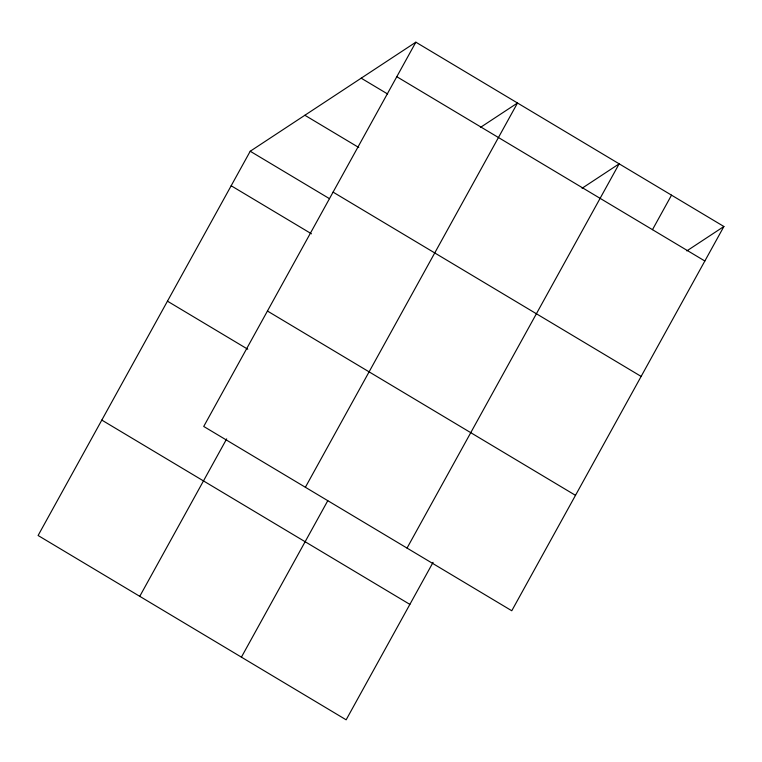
<?xml version="1.0" encoding="UTF-8"?>
<svg xmlns="http://www.w3.org/2000/svg" width="762" height="762" viewBox="0 0 762 762"><rect width="100%" height="100%" fill="white"/><g stroke="black" fill="none" stroke-linecap="round" stroke-linejoin="round"><path stroke-width="1.14" d="M415.852 42.186L203.721 426.453L511.778 610.753L723.9 226.495L415.852 42.186L250.222 151.247L38.1 535.505L346.148 719.814L433.064 562.366M139.76 596.332L226.676 438.883M305.381 487.27L517.503 103.013L480.412 127.435M241.411 657.149L327.765 500.729M407.041 548.088L619.163 163.83L582.073 188.252M652.482 229.667L671.532 195.158M686.81 250.917L723.9 226.495M396.792 76.705L704.85 261.004M361.188 78.181L387.62 93.993M304.876 115.262L358.759 147.495M333.08 192.119L641.137 376.418M250.222 151.247L329.517 198.691M231.172 185.757L311.477 233.81M267.443 311.029L575.491 495.338M167.459 301.18L247.764 349.225M101.813 420.091L409.87 604.39"/></g></svg>
